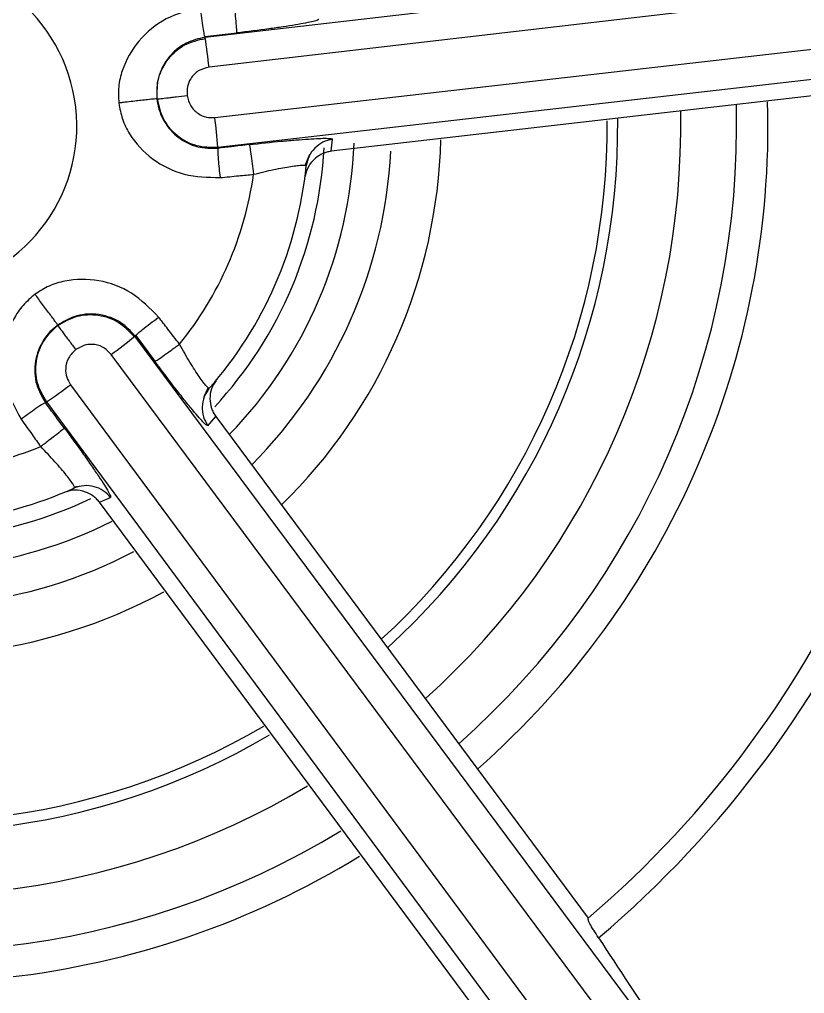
# Model space of a CAD drawing. Extents: x 525 to 609, y 649 to 778.
# Drawn here: x 559.5248 to 559.8363, y 706.5395 to 706.926 of the extents above; entities that cross this region are included whole.
import ezdxf

# ---------------------------------------------------------------- set-up
doc = ezdxf.new("R2010")
doc.units = 0
doc.header["$MEASUREMENT"] = 0
doc.layers.add('1', color=4, linetype='Continuous')

# ---------------------------------------------------------------- blocks, each defined once
blk = doc.blocks.new('JETSETTER')
at = {"layer": '1', "color": 3, "linetype": 'Continuous', "lineweight": 25}
for p, q in [((34.89823909256393, 37.84410596832504), (34.47112722659676, 37.79444814197655)), ((34.89979491459098, 37.83241237007724), (34.47268363528383, 37.78275483705875)), ((34.47499038196929, 37.76275266812536), (34.90219200689944, 37.81162877017118)), ((34.4761373020533, 37.75101184375649), (34.90333892698345, 37.79988794580208)), ((34.47107560052655, 37.79489752345194), (34.48366649507534, 37.79635302663792)), ((34.47107560052655, 37.79489752345194), (34.47112722659676, 37.79444814197655)), ((34.76753126917856, 37.7776990021307), (34.52110419592509, 37.74933927641132)), ((34.52110419592509, 37.74933927641132), (34.52164861630263, 37.75414167426698)), ((34.4761373020533, 37.75101184375649), (34.47618892812352, 37.75056216895109)), ((34.51083999449793, 37.7437445943749), (34.51273021266206, 37.74824515571754)), ((34.44361522441795, 37.6762056679238), (34.44325208194596, 37.67593609770461)), ((34.44361522441795, 37.6762056679238), (34.45117140379489, 37.66602917215005)), ((34.69981253147125, 37.33087565720552), (34.44325208194596, 37.67593609770461)), ((34.69046410613191, 37.32368115365034), (34.43390365660662, 37.66874188747943)), ((34.41773472339128, 37.65674263942901), (34.67366334021563, 37.31121316434837)), ((34.47073299115118, 37.65199333429337), (34.47239206531867, 37.6555250268284)), ((34.40813990089828, 37.64987930538155), (34.40777617176673, 37.64960944183235)), ((34.40813990089828, 37.64987930538155), (34.66406910438218, 37.30434983030068)), ((34.47218614769736, 37.64048013396155), (34.47535059114125, 37.64417286463618)), ((34.47535059114125, 37.64417286463618), (34.62311085753572, 37.44506255144211)), ((34.4192688390026, 37.61576327282614), (34.41863641964164, 37.61548812933802)), ((34.41918611995834, 37.61618684126643), (34.42403838390419, 37.61680518078992)), ((34.42917517789692, 37.61010053824248), (34.43360622004275, 37.61203006261917)), ((34.57695069744841, 37.41086585315202), (34.42917517789692, 37.61010053824248))]:
    blk.add_line(p, q, dxfattribs=at)
for centre, radius, start, end in [((34.35455530726358, 37.75933283598238), 1.000000000000148, 276.5792422544551, 96.57924225445508), ((34.35455530726358, 37.75933283598238), 1.000000000000148, 96.57924225445508, 276.5792422544551), ((34.35455530726313, 37.75933283598124), 0.9894938345315057, 280.1120022232674, 100.1120022232738), ((34.35455530726313, 37.75933283598124), 0.9894938345315057, 100.1120022232738, 280.1120022232674), ((34.35455530726404, 37.75933283598124), 0.9719745906110462, 280.1120022232277, 100.1120022233134), ((34.35455530726267, 37.75933283598101), 0.9719745906110433, 100.1120022232277, 280.1120022233198), ((34.35455530726313, 37.75933283598101), 0.9039308144236642, 280.4556678287576, 100.112002223247), ((34.35455530726358, 37.75933283598124), 0.9039308144236234, 100.4556678287513, 280.1120022232534), ((34.35455530726313, 37.75933283598124), 0.8523622047259725, 280.4556590717635, 100.112002223353), ((34.35455530726358, 37.75933283598238), 0.8476501497392106, 276.5792422544551, 96.22443535889009), ((34.35455530726358, 37.75933283598238), 0.8476501497391911, 96.57924225445508, 276.2244353588837), ((34.35455530726313, 37.75933283598124), 0.8523622047259419, 100.4556590717636, 280.1120022232738), ((34.35455530725949, 37.75933283598192), 0.8324457033472696, 276.5792422547241, 96.22442604458989), ((34.35455530726358, 37.75933283598238), 0.8324457033515875, 96.57924225445508, 276.2244260448647), ((34.35455530726358, 37.75933283598238), 0.8484251968504404, 276.5792422544551, 20.08739215483697), ((34.35455530726313, 37.75933283598124), 0.996062992126151, 280.1120022232674, 10.11200222327378), ((34.35455530726358, 37.75933283598238), 0.6408086698634274, 276.5792422544551, 6.579242254455069), ((34.35455530726358, 37.75933283598238), 0.06565754546020297, 276.579757791772, 96.57924225445508), ((34.28382032184436, 37.76356688213104), 0.1898355308615402, 5.801176809336042, 9.362125106155412), ((34.35455530726358, 37.75933283598238), 0.5194384889263866, 309.1119196008529, 3.972734060652806), ((34.35455530726358, 37.75933283598238), 0.4133858267716751, 310.5203524296643, 2.542833490190946), ((34.35455530726358, 37.75933283598238), 0.4220294147673339, 310.253499427828, 2.814026173659941), ((34.35455530726313, 37.75933283598124), 0.3399021291736205, 311.3678335909468, 1.635929530439423), ((34.35455530726313, 37.75933283598124), 0.3053149606299271, 311.9117939801134, 1.078947290714898), ((34.35455530726313, 37.75933283598124), 0.3274724409448901, 311.550040630795, 1.449308793107451), ((34.28597032026164, 37.7383615276633), 0.1905872804280425, 3.805831079844066, 7.352813200444499), ((34.35455530726313, 37.75933283598124), 0.2760992628794932, 312.477968644351, 0.4437224871792941), ((34.35455530726313, 37.75933283598124), 0.2802841497089825, 312.3895899516687, 0.5901186956970204), ((34.35455530726313, 37.75933283598124), 0.2101772377324057, 314.3381146292787, 358.532504342486), ((34.35455530726313, 37.75933283598124), 0.1639885739550154, 317.2198093243117, 356.9813313522871), ((34.35455530726313, 37.75933283598124), 0.1757834443905574, 315.8685317658792, 357.7872126504277), ((34.35455530726313, 37.75933283598124), 0.1905192506680836, 315.1444135881118, 357.0136544534202), ((34.35455530726358, 37.75933283598238), 0.1574803149606256, 318.6588886069777, 354.267946449893), ((34.35455530725949, 37.75933283598192), 0.1371329003564283, 320.8815919701666, 351.9882715547935), ((34.35455530726358, 37.75933283598238), 0.6408086698632565, 186.579242254455, 276.5792422544551), ((34.32226116393667, 37.82348526182318), 0.1908128875963987, 305.8092669935657, 309.3518927375598), ((34.30216520801196, 37.80816846134348), 0.1904890874238194, 303.8023342169337, 307.3511911085802), ((34.35455530725949, 37.75933283598192), 0.1371357336073702, 276.5797577942767, 291.988924127736), ((34.35455530726358, 37.75933283598238), 0.1574803149606652, 276.5792422544551, 294.2616554343271), ((34.35455530726313, 37.75933283598124), 0.1639885739549974, 257.1141618242368, 295.7260845047816), ((34.35455530726313, 37.75933283598124), 0.1757834443905406, 255.8685316694939, 296.9463738085572), ((34.35455530726313, 37.75933283598124), 0.1905192506680727, 255.1444135048488, 297.6261074028047), ((34.35455530726313, 37.75933283598124), 0.9960629921260036, 190.1120022232737, 280.1120022232674), ((34.35455530726313, 37.75933283598124), 0.2101772377324115, 254.3381145605515, 298.4738959627856), ((34.35455530726313, 37.75933283598124), 0.2802841497089815, 252.3895899178851, 300.4788589408129), ((34.35455530726313, 37.75933283598124), 0.2760992628795006, 252.4779686089857, 300.4356866342322), ((34.35455530726313, 37.75933283598124), 0.305314960629923, 251.9117939548539, 300.9748498922589), ((34.35455530726313, 37.75933283598124), 0.327472440944891, 251.5500406119831, 301.3506379615761), ((34.35455530726313, 37.75933283598124), 0.3399021291736258, 251.3678335753775, 301.5399930811656)]:
    blk.add_arc(centre, radius, start, end, dxfattribs=at)
for points, knots in [([(33.12228066236321, 36.52477767314758), (33.11608058841193, 36.53103074438127), (33.10368902240589, 36.54352823159502), (33.08547259496254, 36.5626139886765), (33.06754638996335, 36.58192988915744), (33.04993580847622, 36.60150133289994), (33.03263405953248, 36.62132152184654), (33.01564296431252, 36.6413922718591), (32.99896203921571, 36.66171309254764), (32.98259141654034, 36.68228411342625), (32.96653106674967, 36.70310528767504), (32.95078099088778, 36.72417665328499), (32.93534122827714, 36.74549808432357), (32.92021163303025, 36.76707002559192), (32.87832064846589, 36.82875445869649), (32.81504255694381, 36.9342654149832), (32.7419110577116, 37.08912698113591), (32.6841801772357, 37.25039822005647), (32.64263426196794, 37.41656239464101), (32.61742534215045, 37.58597204730268), (32.60905774767798, 37.75703377262698), (32.61740127711118, 37.92811690704889), (32.64261059049022, 38.09757168555029), (32.68419139170601, 38.26379151618403), (32.74196750478768, 38.42507683396207), (32.81515875721607, 38.57996838814688), (32.90326923286193, 38.72684860782738), (33.00526092989321, 38.86445232345), (33.12033138739525, 38.99130779375719), (33.24719882588033, 39.10637611835887), (33.38479823804164, 39.2083583013009), (33.53167952652575, 39.29647144581872), (33.68655201033471, 39.36965909988044), (33.8478225548015, 39.42743153104652), (34.01399816459525, 39.46899592077125), (34.18343857825039, 39.49418813732245), (34.35452873972145, 39.50253222964193), (34.52561916581817, 39.49419812354267), (34.6950277154906, 39.46901740671319), (34.86118125047051, 39.4274647073546), (35.02242556408373, 39.36971119073814), (35.1772869800302, 39.29654944259187), (35.28926185838918, 39.22938962605349), (35.36309675290158, 39.17856232381996), (35.40259666490783, 39.14970804973314), (35.44122356039497, 39.11978776959018), (35.47898488573492, 39.08880728206123), (35.51585681257575, 39.05674336615016), (35.55192691247976, 39.02368358454009), (35.57519107993767, 39.00079060556436), (35.5868349166517, 38.98933255061502)], [0, 0, 0, 0, 0.004826787733654652, 0.009646894418791166, 0.01446141195635362, 0.01927143605358521, 0.02407806549067084, 0.02888240137693271, 0.03368554639906596, 0.03848860406396253, 0.04329267793871228, 0.04809887089039914, 0.05290828432830282, 0.05772201745110779, 0.06254116650167126, 0.09378065854653239, 0.1250353665346721, 0.1562731466223413, 0.1875225886341685, 0.2187721391103425, 0.2500068821639303, 0.2812511188898196, 0.3125114680731207, 0.3437647182419822, 0.3750212686881397, 0.4062703737751494, 0.4375193627256201, 0.4687579763748623, 0.5000069383168718, 0.531250347301978, 0.5624931418933766, 0.5937385637327436, 0.6249884643592081, 0.6562374513893581, 0.6874891509077952, 0.7187326856579143, 0.7499862223950374, 0.7812328563063693, 0.8124763313000402, 0.8437166039115913, 0.8749642616186737, 0.9062085741608227, 0.9374548845482751, 0.9464062100056082, 0.9553403446074502, 0.9642643270730474, 0.9731852201522448, 0.9821100939293006, 0.99104600903991, 1, 1, 1, 1]), ([(34.43023292567796, 37.10318884746289), (34.47289539327039, 37.11058397152146), (34.55822034196399, 37.12537422198034), (34.67760197364669, 37.17867813500629), (34.78477777360968, 37.25248622670892), (34.8753644803719, 37.34625716699315), (34.94595197451235, 37.45577220428459), (34.99380839497871, 37.57698793249529), (35.01709870550121, 37.70520185110968), (35.01492931791108, 37.83549821071665), (34.98738071030084, 37.96286755562915), (34.93551367153032, 38.0824128418451), (34.86131973853617, 38.18955169109813), (34.76765523182257, 38.28012267936674), (34.65810048670755, 38.35080986555431), (34.53693668179449, 38.39828179645383), (34.40855520859031, 38.42301018699959), (34.3221035267311, 38.41798781279044), (34.27887760748081, 38.41547662113589)], [0, 0, 0, 0, 0.06249996992618835, 0.1249999596426623, 0.1875000018860486, 0.2499999498658995, 0.3125000119045204, 0.3749999679042256, 0.4374999788882768, 0.4999999813738945, 0.5624999513000828, 0.6249999973721565, 0.6875000396155427, 0.7499999875953938, 0.8124999729417199, 0.8749999289414251, 0.9374998512270699, 0.9999999999999999, 0.9999999999999999, 0.9999999999999999, 0.9999999999999999]), ([(34.27887760748081, 38.41547662113589), (34.23621513556827, 38.40808161809991), (34.15089015780222, 38.39329160614489), (34.03150855486774, 38.33998761328985), (33.9243327924587, 38.26617951504568), (33.83374599989429, 38.17240876597407), (33.76315909145114, 38.06289330919685), (33.71530306350996, 37.9416776564151), (33.6920113218298, 37.81346386934888), (33.69418230463089, 37.68316753875433), (33.72172952160008, 37.55579793101515), (33.77359683950954, 37.43625265971377), (33.84779097373439, 37.32911404746869), (33.94145518494588, 37.23854275755548), (34.05101006680297, 37.16785565232249), (34.17217381247747, 37.12038355022901), (34.30055535759448, 37.09565575106626), (34.38700701214566, 37.10067781199018), (34.43023292567796, 37.10318884746289)], [0, 0, 0, 0, 0.0624999464130393, 0.1249999425484002, 0.1874999912106789, 0.2499999456094125, 0.3124998606825494, 0.3749999547984504, 0.4374998835029752, 0.4999998971234164, 0.5624999519959252, 0.6250000044868915, 0.6874999367469768, 0.7499999895845331, 0.8124999813497458, 0.8749999437683346, 0.9374998471662892, 1, 1, 1, 1]), ([(34.42802004457462, 37.12242425192062), (34.46943176636705, 37.12960284074666), (34.55225521603688, 37.14396001945352), (34.66813417057165, 37.19570187931163), (34.77217446695249, 37.26734714759073), (34.86007730374058, 37.35836644122219), (34.92869508795275, 37.46468218721338), (34.97477388740208, 37.58230094697865), (34.9987771106903, 37.70691635422781), (34.99390212163644, 37.79083343185675), (34.99146462894805, 37.83279193902581)], [0, 0, 0, 0, 0.125000072700022, 0.2500001637660421, 0.3750000127934017, 0.5000000604708195, 0.624999996093712, 0.7500000614770204, 0.8750001250137879, 1, 1, 1, 1]), ([(34.48366649507534, 37.79635302663792), (34.48368663563178, 37.79658800407947), (34.48372848230474, 37.79707622416504), (34.48353436660045, 37.79986730621113), (34.48317269347308, 37.8037804753958), (34.48284268330235, 37.8067713123869), (34.48268383976028, 37.8082108896549)], [0, 0, 0, 0, 0.2406442744804132, 0.49999424384761, 0.7593326140534867, 1, 1, 1, 1]), ([(34.46924874163051, 37.80641952368205), (34.46457833977911, 37.80522546395741), (34.45529846404179, 37.80285292167446), (34.44432610965168, 37.79365697459025), (34.43861575511664, 37.78371445794005), (34.43656515652265, 37.77502683687953), (34.43678113125907, 37.77066765582526), (34.43688799546453, 37.76851073494117)], [0, 0, 0, 0, 0.2599975879041988, 0.5166033640433103, 0.7636911817357694, 0.8830744998024688, 1, 1, 1, 1]), ([(34.47107560052655, 37.79489752345194), (34.47099028020966, 37.79511500864805), (34.47081319568224, 37.79556640480723), (34.47033832333864, 37.79825774771007), (34.46978348914308, 37.80206035983019), (34.46942262379389, 37.80500206811166), (34.46924874163051, 37.80641952368205)], [0, 0, 0, 0, 0.2408966301676552, 0.4999871974200976, 0.759069946909268, 0.9999999999999999, 0.9999999999999999, 0.9999999999999999, 0.9999999999999999]), ([(34.51630003808987, 37.80177757730644), (34.51620629026593, 37.80165488601415), (34.51602078963742, 37.80141211438649), (34.51415027478561, 37.80087655714169), (34.5111903753982, 37.80024229585138), (34.50710316064442, 37.79951577177076), (34.50213180110495, 37.79873565803746), (34.49448598448816, 37.79764479271853), (34.48800777457473, 37.79687134292726), (34.48366649507534, 37.79635302663792)], [0, 0, 0, 0, 0.1248925621631689, 0.2471273230008188, 0.3710552675627802, 0.4953272358948297, 0.619820365188442, 0.7452280681463698, 0.9999999999999999, 0.9999999999999999, 0.9999999999999999, 0.9999999999999999]), ([(34.47110962680017, 37.79460155353763), (34.46853506058096, 37.79402262808458), (34.46447379132042, 37.79310939768129), (34.45973262187454, 37.78989286323531), (34.45629379791262, 37.7864267928835), (34.45372980038064, 37.78216751686455), (34.45182482518521, 37.7766692623984), (34.45190537393682, 37.77261467977587), (34.45195400808734, 37.77016658247931)], [0, 0, 0, 0, 0.2246883332441569, 0.3544363373342944, 0.4956460664506504, 0.6546186398078865, 0.7914638193566412, 1, 1, 1, 1]), ([(34.45208835320227, 37.77009500997269), (34.45208593541793, 37.77295778949451), (34.45208109957775, 37.77868367014548), (34.45624350481557, 37.78638805017022), (34.46279542148341, 37.79219937626203), (34.46837261825203, 37.79350123449035), (34.47116125287039, 37.79415217206224)], [0, 0, 0, 0, 0.2499592738906091, 0.4999466284209982, 0.749970065465873, 1, 1, 1, 1]), ([(34.47268363528383, 37.78275483705875), (34.47119588775877, 37.78237521442907), (34.46829115528499, 37.78163402537598), (34.46538258872124, 37.77854641665795), (34.46390079833145, 37.77503454071029), (34.46396419979965, 37.77271700113374), (34.46399696229946, 37.7715194201844)], [0, 0, 0, 0, 0.2879535284366826, 0.5622109604535013, 0.7737739545755323, 1, 1, 1, 1]), ([(34.4402272635557, 37.76889470383867), (34.43959203602253, 37.76881870503439), (34.43846170866391, 37.76868347234495), (34.43736734337836, 37.76856335019147), (34.43688799546453, 37.76851073494117)], [0, 0, 0, 0, 0.5619854537521495, 1, 1, 1, 1]), ([(34.45195400808734, 37.77016658247931), (34.45170413658889, 37.7701601868639), (34.45121031362805, 37.77014754715992), (34.44868972720133, 37.76986937816901), (34.44589712137576, 37.76954536019707), (34.44311789374842, 37.76922785030752), (34.44124379675941, 37.76901185976135), (34.4402272635557, 37.76889470383867)], [0, 0, 0, 0, 0.253180525337359, 0.5003626162208918, 0.6839610259431006, 0.828576582354773, 0.9999999999999999, 0.9999999999999999, 0.9999999999999999, 0.9999999999999999]), ([(34.45195400808734, 37.77016658247931), (34.45218040558984, 37.7688007870629), (34.45263821548406, 37.76603894274558), (34.45486715522657, 37.76074080806939), (34.45863195781612, 37.75603008864937), (34.46371519040804, 37.75270911576445), (34.46919471599949, 37.7505224527049), (34.47347595526162, 37.75054676348486), (34.47618892812352, 37.75056216895109)], [0, 0, 0, 0, 0.1177237546757984, 0.238055186709698, 0.4925005757026605, 0.6374882184372141, 0.7702803872373132, 1, 1, 1, 1]), ([(34.45208835320227, 37.77009500997269), (34.45273752406729, 37.76730679910725), (34.45403595334756, 37.76173000134372), (34.45984353453605, 37.75517588623438), (34.46754636990954, 37.75100864782507), (34.47327358444045, 37.75101077841873), (34.4761373020533, 37.75101184375649)], [0, 0, 0, 0, 0.2499556040094768, 0.4999449183339686, 0.7499628245134264, 1, 1, 1, 1]), ([(34.45209069984185, 37.7700953033027), (34.45231603442289, 37.77012020163988), (34.45278644109112, 37.77017217920934), (34.4551003746501, 37.77043607100995), (34.45756061912016, 37.77072656791825), (34.46028638215421, 37.77105378636543), (34.46253211361454, 37.77133559904041), (34.46399696229946, 37.7715194201844)], [0, 0, 0, 0, 0.237078813161345, 0.4949238328590985, 0.6267421229890237, 0.7565308587356913, 1, 1, 1, 1]), ([(34.46399696229946, 37.7715194201844), (34.46434301187992, 37.7701015886214), (34.46504314921503, 37.76723299155492), (34.46807182499469, 37.76426728074102), (34.47156298136406, 37.762698411879), (34.47385665113097, 37.76273472100252), (34.47499038196929, 37.76275266812536)], [0, 0, 0, 0, 0.2774507478492149, 0.561346228978577, 0.7831792028024299, 1, 1, 1, 1]), ([(34.43688799546453, 37.76851073494117), (34.43727659911428, 37.76637450198996), (34.43806024555033, 37.76206663885046), (34.44204236864562, 37.75406286174325), (34.44988524841938, 37.74568632906335), (34.46266568184365, 37.73923694621294), (34.4722386802282, 37.73903097636185), (34.47704662488195, 37.73892753002201)], [0, 0, 0, 0, 0.1174893972731876, 0.2369255860079939, 0.4838869155060061, 0.7407872595835325, 1, 1, 1, 1]), ([(34.48860969130465, 37.75199185910196), (34.49296170528032, 37.75247607689607), (34.49946384171608, 37.75319952359882), (34.50719110659338, 37.75388094392042), (34.51222929290725, 37.75425401728216), (34.51638210157398, 37.75447569615312), (34.51938495929789, 37.75452895308081), (34.52131544596568, 37.75443306152874), (34.52153695270135, 37.75423933407478), (34.52164861630263, 37.75414167426698)], [0, 0, 0, 0, 0.2550400807499985, 0.3810432160217416, 0.5067096867804141, 0.6307786977813523, 0.7554218399292036, 0.8767058792692366, 1, 1, 1, 1]), ([(34.52164861630263, 37.75414167426698), (34.52035464086293, 37.7538344364657), (34.517758601688, 37.75321804040163), (34.51456611362346, 37.75072575555055), (34.51211705170863, 37.747501804389), (34.51153729413272, 37.74490084810668), (34.51124830978142, 37.74360438266149)], [0, 0, 0, 0, 0.2492218812109764, 0.5000015818641139, 0.7507721770403742, 1, 1, 1, 1]), ([(34.47618892812352, 37.75056216895109), (34.47615544474229, 37.75027996074914), (34.47608598599572, 37.74969454114375), (34.47629042263088, 37.74655143950986), (34.4766321194511, 37.74274515346383), (34.47691178932382, 37.74016937475744), (34.47704662488195, 37.73892753002201)], [0, 0, 0, 0, 0.2710359671211405, 0.5622436481605035, 0.7889471562309598, 0.9999999999999999, 0.9999999999999999, 0.9999999999999999, 0.9999999999999999]), ([(34.48860969130465, 37.75199185910196), (34.48629120439773, 37.75172168874565), (34.48215091775137, 37.75123922636249), (34.47801069829711, 37.75076905341007), (34.47618892812352, 37.75056216895109)], [0, 0, 0, 0, 0.5599822197757919, 1, 1, 1, 1]), ([(34.48860969130465, 37.75199185910196), (34.48868283075717, 37.75176767006292), (34.48883478024527, 37.75130191035919), (34.48928080969563, 37.7485391031355), (34.48981957204251, 37.74464508610845), (34.49017903385038, 37.74165751078954), (34.4903520711764, 37.74021935509882)], [0, 0, 0, 0, 0.2406796353143763, 0.5000194305523042, 0.7593199084823223, 1, 1, 1, 1]), ([(34.52110419592509, 37.74933927641132), (34.52054021858885, 37.74924495435971), (34.5194027345774, 37.74905471652778), (34.5171679386649, 37.74822850972009), (34.51445539346969, 37.74646228619031), (34.5117976970605, 37.7433851020885), (34.5111397410451, 37.74087315473685), (34.51078778176816, 37.7395294430687)], [0, 0, 0, 0, 0.09597979034968997, 0.1935813194403775, 0.4077049902142188, 0.6831646511098368, 1, 1, 1, 1]), ([(34.4903520711764, 37.74021935509882), (34.49307785935162, 37.74089114480034), (34.49714144667769, 37.74189264452843), (34.50203335128799, 37.74283290424592), (34.50523365489153, 37.74337629557772), (34.50786635953909, 37.74373593502855), (34.50980591605185, 37.74390073860741), (34.51104306582238, 37.74387943023112), (34.51117983623271, 37.7436961441108), (34.51124830978142, 37.74360438266149)], [0, 0, 0, 0, 0.2575947977103444, 0.3840206530628194, 0.5088016229040584, 0.6323042774393904, 0.7549351912769245, 0.8773093021054911, 1, 1, 1, 1]), ([(34.47704662488195, 37.73892753002201), (34.47953012963944, 37.73916259230873), (34.48396607531549, 37.73958245199719), (34.48840036092224, 37.74002470255891), (34.4903520711764, 37.74021935509882)], [0, 0, 0, 0, 0.5598591459666392, 1, 1, 1, 1]), ([(34.45268029303043, 37.68354947642069), (34.44931070907887, 37.6869974417616), (34.4426155894721, 37.693848299519), (34.42916421643531, 37.69875172437173), (34.41769764375704, 37.6987249617664), (34.40914836724642, 37.69615563940511), (34.40548121511802, 37.69378850202884), (34.40366661924054, 37.6926171850032)], [0, 0, 0, 0, 0.2599992432209507, 0.5165996917897274, 0.7636963714986609, 0.8830712293941789, 1, 1, 1, 1]), ([(34.40366661924054, 37.6926171850032), (34.4020113418328, 37.69121244007988), (34.39867316880964, 37.68837951214527), (34.39373432414914, 37.68092916613364), (34.39040264338473, 37.66994882785207), (34.39120857782427, 37.65565753688702), (34.39581617877639, 37.64726485985057), (34.39813030986352, 37.64304970427747)], [0, 0, 0, 0, 0.1174829176012498, 0.2369260308817387, 0.483892172107326, 0.7407889309349291, 1, 1, 1, 1]), ([(34.41263664895132, 37.68039999280381), (34.41259723255371, 37.68047383202952), (34.41251357575493, 37.68063054734694), (34.41197821432024, 37.68138373567558), (34.41106859004822, 37.68263435878998), (34.40978424558261, 37.68437287675783), (34.40826424801935, 37.68642491411629), (34.40667675744544, 37.68856835101565), (34.40511447961308, 37.69067426138872), (34.40413668159408, 37.69198639541605), (34.40366661924054, 37.6926171850032)], [0, 0, 0, 0, 0.1072484763559734, 0.2276226333131977, 0.3599988613635454, 0.5016078599696596, 0.6347662405636478, 0.7641411839147514, 0.8866142618792797, 0.9999999999999999, 0.9999999999999999, 0.9999999999999999, 0.9999999999999999]), ([(33.71764590421071, 37.68587382290298), (33.72482440733665, 37.64446163151797), (33.73918140648948, 37.56163728970569), (33.79092283421551, 37.44575644114502), (33.86256900383114, 37.34171495728765), (33.95358887454768, 37.25381042720301), (34.05990614102939, 37.1851923137815), (34.17752638456932, 37.1391134047326), (34.30214327722979, 37.11511085361326), (34.38606115995617, 37.1199864546827), (34.42802004457462, 37.12242425192062)], [0, 0, 0, 0, 0.1250000410729077, 0.2499999585174054, 0.3750003491853116, 0.5000002318849995, 0.6250003140544405, 0.7500003405293078, 0.8750003393134776, 1, 1, 1, 1]), ([(34.44337586718302, 37.67602820330717), (34.4415871556439, 37.67796844983013), (34.43876569142958, 37.681028941146), (34.4336095399467, 37.68352610361694), (34.42888878519898, 37.6847720753176), (34.42391790953843, 37.68486258749954), (34.41820364082241, 37.68376323913139), (34.41473247235035, 37.6816661650048), (34.41263664895132, 37.68039999280381)], [0, 0, 0, 0, 0.2246932971717206, 0.3544250055845958, 0.4956309384055919, 0.6546135231673658, 0.7914624237826269, 1, 1, 1, 1]), ([(34.41264192889048, 37.68024775456252), (34.41512007146093, 37.68168137858743), (34.42007642092722, 37.68454866385036), (34.4288298499564, 37.68479585769137), (34.43713857903958, 37.68202751177091), (34.4410546271406, 37.67784831162248), (34.44301272471102, 37.67575863308798)], [0, 0, 0, 0, 0.2499694687249677, 0.4999454259822186, 0.749963324959118, 1, 1, 1, 1]), ([(34.41263664895132, 37.68039999280381), (34.41156701266527, 37.67952115796425), (34.40940389817206, 37.67774389928013), (34.40593045695732, 37.67316420202746), (34.40373284646375, 37.66754847329776), (34.40339912631771, 37.66148565957701), (34.404245335832, 37.65564701313224), (34.40640658163966, 37.65195137960472), (34.40777617176673, 37.64960944183235)], [0, 0, 0, 0, 0.1177175152971012, 0.2380589240725959, 0.4924968451897737, 0.6374959926993977, 0.7702797582447634, 1, 1, 1, 1]), ([(34.41264192889048, 37.68024775456252), (34.41055190975658, 37.67829136607361), (34.40637165601856, 37.67437838740238), (34.40359933478385, 37.66607193704817), (34.4038420822676, 37.65731766873478), (34.40670726056851, 37.65235881888407), (34.40813990089828, 37.64987930538155)], [0, 0, 0, 0, 0.2499610287152886, 0.4999478271508196, 0.74996498140492, 1, 1, 1, 1]), ([(34.41264368887005, 37.68024599458295), (34.41277807303732, 37.68006340860211), (34.41305860916009, 37.67968224790297), (34.41444279167581, 37.67780960729306), (34.41592572210584, 37.67582483035676), (34.41757108063075, 37.67362723153246), (34.41893839217437, 37.67182357090337), (34.41983027251672, 37.67064706547058)], [0, 0, 0, 0, 0.2370778666349029, 0.4949162309579815, 0.6267459093814584, 0.7565309912665202, 1, 1, 1, 1]), ([(34.44361522441795, 37.6762056679238), (34.44376087898127, 37.67638850444655), (34.44406318690835, 37.67676798401044), (34.44615722713797, 37.67852400683023), (34.44917254029633, 37.68090651858211), (34.4515396742072, 37.6826900636604), (34.45268029303043, 37.68354947642069)], [0, 0, 0, 0, 0.2408962326974124, 0.4999832410924919, 0.759063682600702, 1, 1, 1, 1]), ([(34.46094867751344, 37.67281184046283), (34.45940951258035, 37.6748208151339), (34.45666162253247, 37.67840746227284), (34.45389656824591, 37.68197861815315), (34.45268029303043, 37.68354947642069)], [0, 0, 0, 0, 0.5601260991170585, 1, 1, 1, 1]), ([(34.43390365660662, 37.66874188747943), (34.43283096982941, 37.66984027835133), (34.43073655445005, 37.6719848808425), (34.42660855112081, 37.67296088810645), (34.42282638049983, 37.67248746903419), (34.42085100401255, 37.67127406486202), (34.41983027251672, 37.67064706547058)], [0, 0, 0, 0, 0.2879461224491074, 0.5622133133754562, 0.7737835485169843, 1, 1, 1, 1]), ([(34.45117140379489, 37.66602917215005), (34.45138482423317, 37.66612920962439), (34.45182815929275, 37.66633701596152), (34.45414932343647, 37.66790183682042), (34.45735734763412, 37.67017115451517), (34.45978250009284, 37.67195278387362), (34.46094985083346, 37.67281037381326)], [0, 0, 0, 0, 0.2406942006290607, 0.4999904336873478, 0.7593196520900511, 1, 1, 1, 1]), ([(34.47278982072385, 37.65531060263856), (34.47267794053005, 37.65530062585367), (34.47245446925535, 37.65528069806464), (34.47159300672456, 37.65617428179621), (34.47038519168154, 37.65770174491217), (34.46884338100654, 37.65986545169267), (34.46704597810913, 37.66256160549688), (34.46438212017802, 37.66675114577583), (34.46232730547808, 37.67037865562179), (34.46094985083346, 37.67281037381326)], [0, 0, 0, 0, 0.1230192542459196, 0.2457206119729107, 0.3686026861107849, 0.4921812901367045, 0.6169664179131921, 0.7432316467795107, 1, 1, 1, 1]), ([(34.41983027251672, 37.67064706547058), (34.41877543407691, 37.66963842895598), (34.41664124176032, 37.66759771426564), (34.41558729610733, 37.66349207616463), (34.4159736361571, 37.65968397814731), (34.41715212532199, 37.65771568507103), (34.41773472339128, 37.65674263942901)], [0, 0, 0, 0, 0.2774434866209114, 0.5613350207338589, 0.7831415191044603, 1, 1, 1, 1]), ([(34.47218614769736, 37.64048013396155), (34.47203294979954, 37.64050002481395), (34.4717298165865, 37.64053938291272), (34.47033109749691, 37.64189103793728), (34.46830150740379, 37.64413755860619), (34.46562863724876, 37.64731362401585), (34.46246777930946, 37.65122926255935), (34.45769959420068, 37.65730522201329), (34.45379074855873, 37.66252880961633), (34.45117140379489, 37.66602917215005)], [0, 0, 0, 0, 0.1248928642005373, 0.2471259444562582, 0.3710562045558594, 0.4953271157430293, 0.6198179753134496, 0.7452373700936837, 1, 1, 1, 1]), ([(34.47547613635788, 37.65843984648927), (34.47477267155637, 37.6573884188706), (34.473401869589, 37.65533956149329), (34.4728601335155, 37.65142306573648), (34.47332285171251, 37.64812532565497), (34.47430314764824, 37.64574553826219), (34.47500151788836, 37.64469697720369), (34.47535059114125, 37.64417286463618)], [0, 0, 0, 0, 0.2884097493157972, 0.5620077236439202, 0.7897946569551416, 0.8949309997679421, 1, 1, 1, 1]), ([(34.47278982072385, 37.65531060263856), (34.47203561268225, 37.65421252793567), (34.47052246585736, 37.65200949089694), (34.4698345735269, 37.64800718722495), (34.47019485477267, 37.64396078251048), (34.47152378214832, 37.64163790520547), (34.47218614769736, 37.64048013396155)], [0, 0, 0, 0, 0.2492117224834841, 0.4999866162230456, 0.7507827399822334, 1, 1, 1, 1]), ([(34.40777617176673, 37.64960944183235), (34.40751516486898, 37.64949743959028), (34.40697378862296, 37.64926512636862), (34.40435349568634, 37.64751611231122), (34.40122901783116, 37.64531765971492), (34.39913817142633, 37.64378736175786), (34.39813030986352, 37.64304970427747)], [0, 0, 0, 0, 0.2710500632696926, 0.5622076162338585, 0.7889686611920368, 1, 1, 1, 1]), ([(34.41522499238408, 37.63956787783331), (34.41383174806424, 37.64144065372284), (34.41134375471574, 37.64478497308642), (34.40886628865428, 37.64813526872194), (34.40777617176673, 37.64960944183235)], [0, 0, 0, 0, 0.5599871561219757, 1, 1, 1, 1]), ([(34.39813030986352, 37.64304970427747), (34.39957566959083, 37.64101639656269), (34.40215729571401, 37.63738460842501), (34.40475739591784, 37.63376539090723), (34.40590179341962, 37.63217244326597)], [0, 0, 0, 0, 0.5598640774062501, 1, 1, 1, 1]), ([(34.41522499238408, 37.63956787783331), (34.41506757035677, 37.63939236541614), (34.41474047603333, 37.63902768255593), (34.41257051485127, 37.63726033006083), (34.40946899183791, 37.6348469438276), (34.40706165755591, 37.63304165346403), (34.40590296673963, 37.63217273659598)], [0, 0, 0, 0, 0.2406366976736134, 0.4999992629460764, 0.75934116568053, 1, 1, 1, 1]), ([(34.41522499238408, 37.63956787783331), (34.41782013086322, 37.63604099733243), (34.4216974853116, 37.63077154219218), (34.42615215853948, 37.6244206476872), (34.42899338008192, 37.62024347445958), (34.43126276604926, 37.61675848889286), (34.43280942578622, 37.61418400038929), (34.4336919446755, 37.61246462335134), (34.4336349511309, 37.61217570806821), (34.43360622004275, 37.61203006261917)], [0, 0, 0, 0, 0.2550365532641774, 0.3810459912704804, 0.5067094138463379, 0.6307788538143835, 0.7554218717524734, 0.8767054100486457, 1, 1, 1, 1]), ([(34.4192688390026, 37.61576327282614), (34.41931674891384, 37.61586905773925), (34.41941250879017, 37.61608049520555), (34.41882092280593, 37.61715982564283), (34.41771562683516, 37.61875205592241), (34.4160920273539, 37.62084849093253), (34.41402201158553, 37.62334670883229), (34.41075741015993, 37.62711670441581), (34.40785169402398, 37.63014200282964), (34.40590179341962, 37.63217214993597)], [0, 0, 0, 0, 0.1222676290856626, 0.2443822748130653, 0.3668748801895759, 0.4902817001227375, 0.6151083467142754, 0.741715834513186, 1, 1, 1, 1]), ([(34.42917517789692, 37.61010053824248), (34.42881152074278, 37.61054165516771), (34.42807809863598, 37.61143129779157), (34.42624500474585, 37.61295460274278), (34.42330120385986, 37.61443857829204), (34.41928709041713, 37.61524510406753), (34.41680075667773, 37.61450868803672), (34.41552125562839, 37.61412971836376)], [0, 0, 0, 0, 0.09589595257702332, 0.193402524274466, 0.4073525737756706, 0.6950155999898078, 1, 1, 1, 1]), ([(34.43360622004275, 37.61203006261917), (34.43268728586463, 37.61298978420837), (34.43084400877069, 37.61491487619514), (34.42709176503968, 37.61642403971678), (34.42308141740614, 37.61693589779497), (34.42053725585993, 37.61615339654827), (34.4192688390026, 37.61576327282614)], [0, 0, 0, 0, 0.2492722314415046, 0.5000116498312928, 0.7507258716002398, 1, 1, 1, 1]), ([(34.62725795629467, 37.43724354843448), (34.6258921085514, 37.4393493088055), (34.62316056221243, 37.44356059960273), (34.6231309451814, 37.44456504796335), (34.62311613747443, 37.44506724472126)], [0, 0, 0, 0, 0.5000273009521875, 1, 1, 1, 1]), ([(34.62725795629467, 37.43724354843448), (34.63524163622287, 37.42508400645897), (34.65082613671711, 37.4013480363767), (34.67193867689275, 37.37106373520055), (34.68223561452123, 37.35629357690891)], [0, 0, 0, 0, 0.5122833376309971, 1, 1, 1, 1])]:
    blk.add_open_spline(points, degree=3, knots=knots, dxfattribs=at)

msp = doc.modelspace()

# ---------------------------------------------------------------- block references
at = {"layer": '1'}
msp.add_blockref('JETSETTER', (525.1272995017216, 669.1243270077598), dxfattribs=at)

doc.saveas('drawing.dxf')
